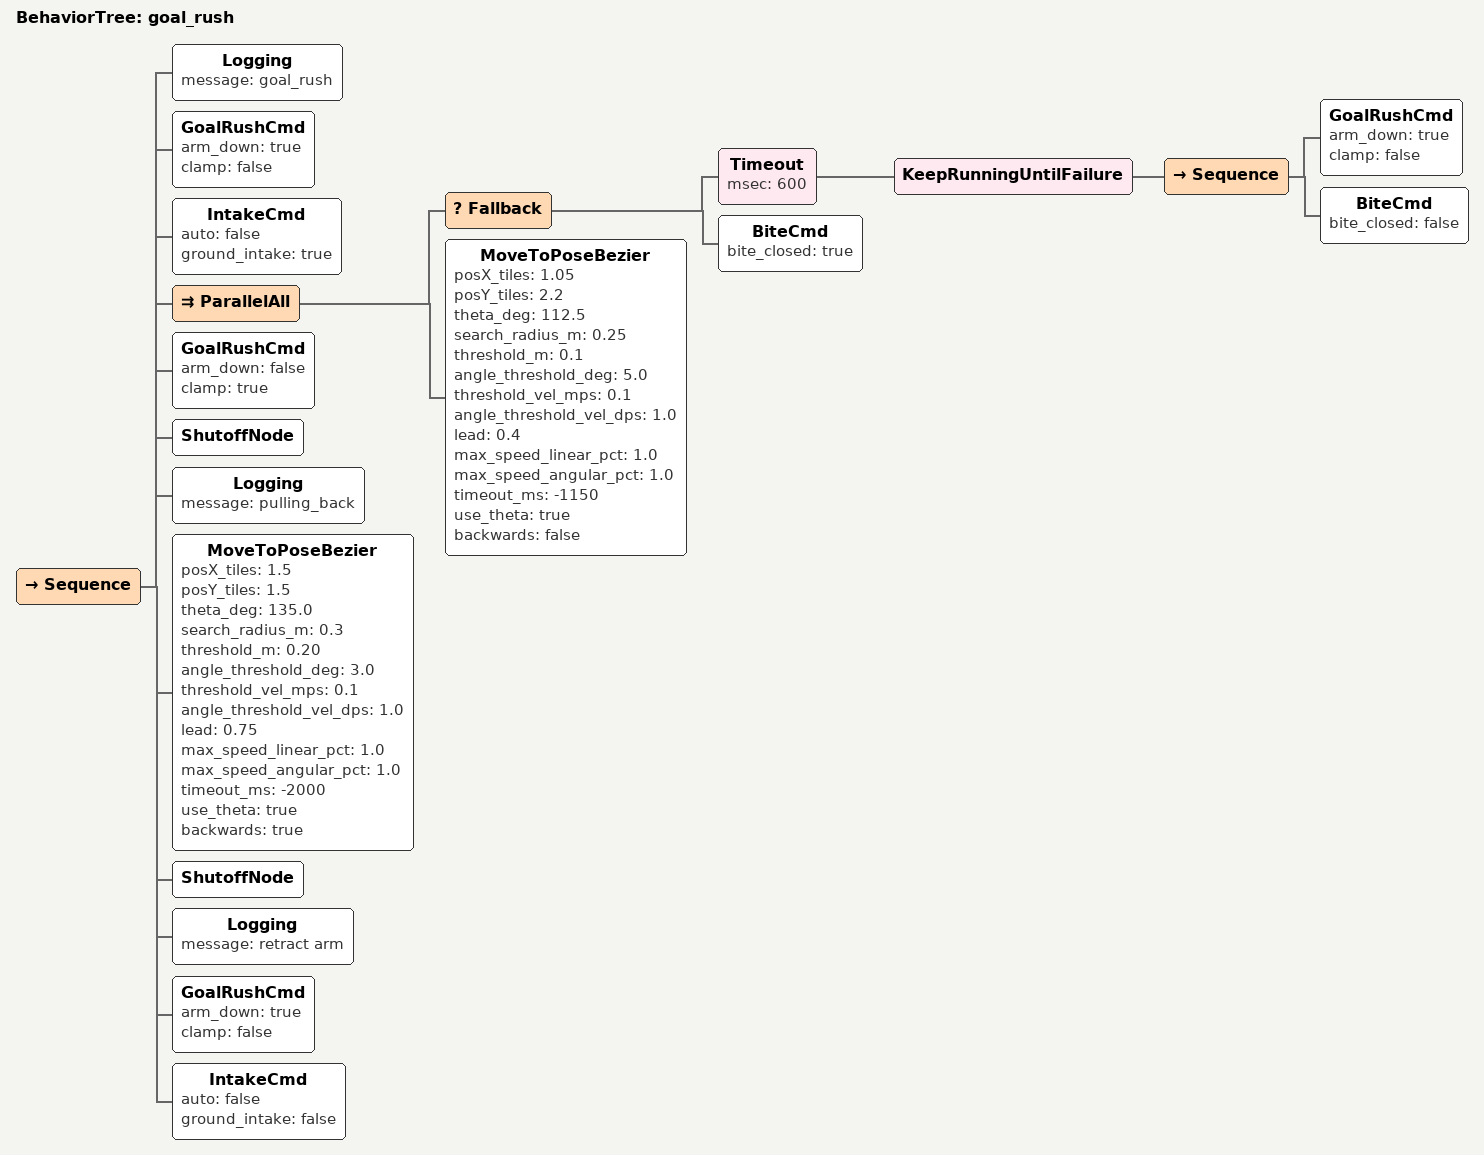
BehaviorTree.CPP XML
<?xml version="1.0" encoding="UTF-8"?>
<root BTCPP_format="4">
  <BehaviorTree ID="goal_rush">
    <Sequence>
      <Logging message="goal_rush"/>
      <GoalRushCmd arm_down="true"
                  clamp="false"/>
      <IntakeCmd auto="false"
                 ground_intake="true"/>
      <ParallelAll>
        <Fallback>
          <Timeout msec="600">
            <KeepRunningUntilFailure>
              <Sequence>
                <GoalRushCmd arm_down="true"
                          clamp="false"/>
                <BiteCmd bite_closed="false"/>
              </Sequence>
            </KeepRunningUntilFailure>
          </Timeout>
          <BiteCmd bite_closed="true"/>
        </Fallback>
        <MoveToPoseBezier  posX_tiles="1.05"
                            posY_tiles="2.2"
                            theta_deg="112.5"
                            search_radius_m="0.25"
                            threshold_m="0.1"
                            angle_threshold_deg="5.0"
                            threshold_vel_mps="0.1"
                            angle_threshold_vel_dps="1.0"
                            lead="0.4"
                            max_speed_linear_pct="1.0"
                            max_speed_angular_pct="1.0"
                            timeout_ms="-1150"
                            use_theta="true"
                            backwards="false"/>
      </ParallelAll>
      <GoalRushCmd arm_down="false"
                  clamp = "true"/>
      <ShutoffNode/>

      <Logging message="pulling_back"/>
      <MoveToPoseBezier posX_tiles="1.5"
                            posY_tiles="1.5"
                            theta_deg="135.0"
                            search_radius_m="0.3"
                            threshold_m="0.20"
                            angle_threshold_deg="3.0"
                            threshold_vel_mps="0.1"
                            angle_threshold_vel_dps="1.0"
                            lead="0.75"
                            max_speed_linear_pct="1.0"
                            max_speed_angular_pct="1.0"
                            timeout_ms="-2000"
                            use_theta="true"
                            backwards="true"/>
      <ShutoffNode/>

      <Logging message="retract arm"/>
      <GoalRushCmd arm_down="true"
                  clamp="false"/>
      <IntakeCmd auto="false"
                 ground_intake="false"/>
    </Sequence>
  </BehaviorTree>

</root>
